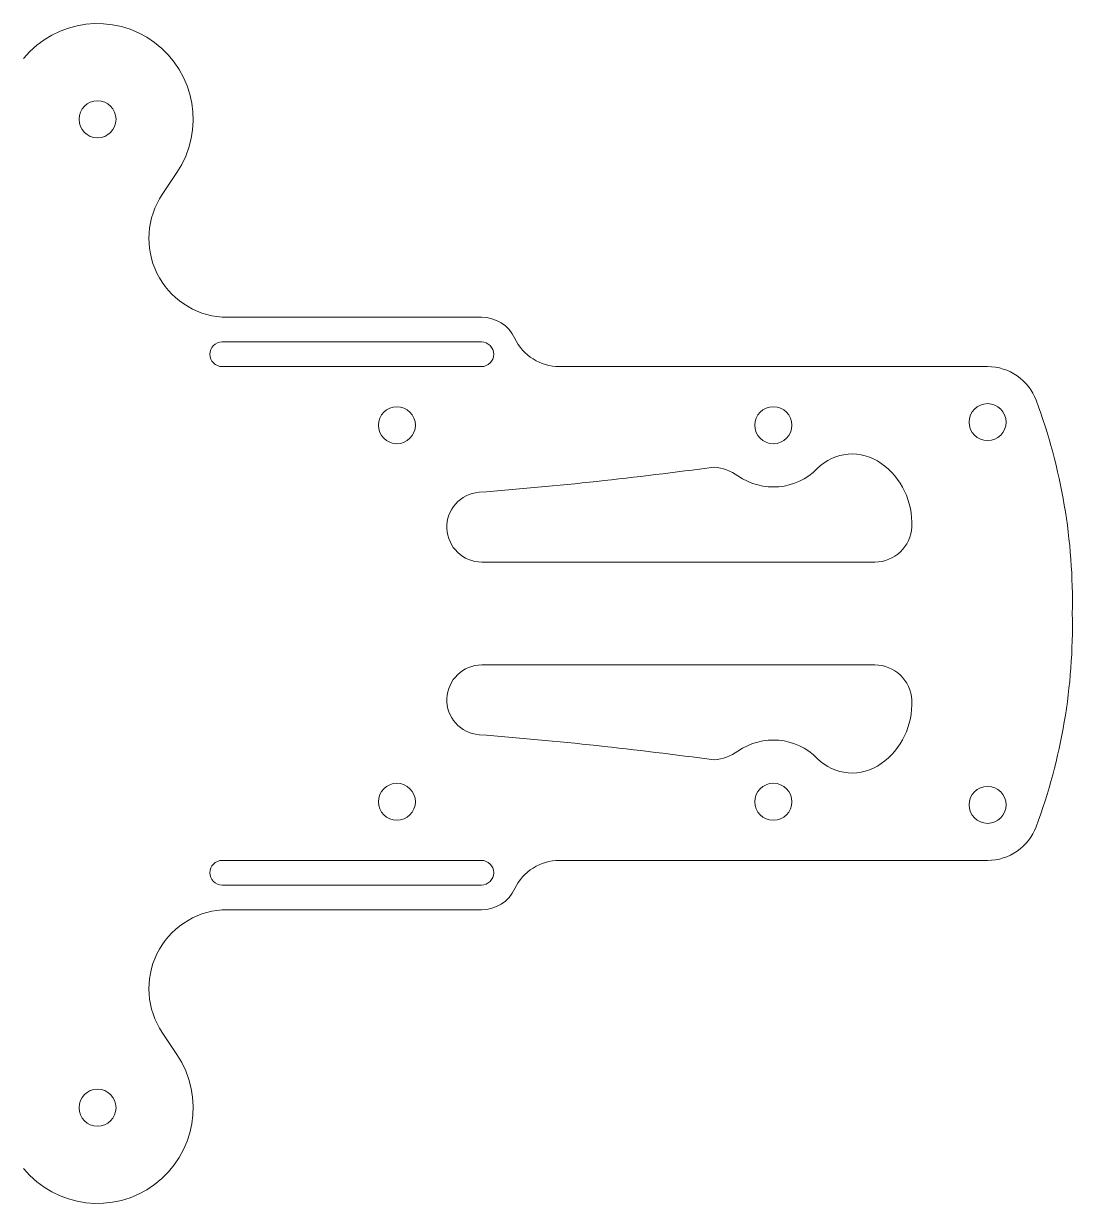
# Model space of a CAD drawing. Header units: millimetres. Extents: x -43 to 114, y -48 to 48.
# Drawn here: x 29.5 to 114.5, y -47.8 to 47.8 of the extents above; entities that cross this region are included whole.
import ezdxf

# ---------------------------------------------------------------- set-up
doc = ezdxf.new("R2010")
doc.units = ezdxf.units.MM
doc.layers.add('1', color=7, linetype='Continuous', true_color=0xffffff)

msp = doc.modelspace()

# ---------------------------------------------------------------- linework, layer by layer
at = {"layer": '1', "color": 3, "linetype": 'Continuous', "lineweight": 18}
for p, q in [((40.74264, 33.944753), (41.93174, 35.719556)), ((66.596686, 24), (45.596686, 24)), ((66.596686, 22), (45.596686, 22)), ((45.596686, 20), (66.596686, 20)), ((107.612588, 20), (72.921241, 20)), ((98.473924, 4.165983), (66.629579, 4.165983)), ((98.473924, -4.165983), (66.629579, -4.165983)), ((45.596686, -20), (66.596686, -20)), ((72.921241, -20), (107.612588, -20)), ((66.596686, -22), (45.596686, -22)), ((45.596686, -24), (66.596686, -24)), ((41.93174, -35.719556), (40.74264, -33.944753)), ((41.93174, -35.719556), (40.74264, -33.944753))]:
    msp.add_line(p, q, dxfattribs=at)
for centre in [(35.493242, 40.033284), (59.75, 15.25), (90.25, 15.25), (107.612588, 15.5), (59.75, -15.25), (90.25, -15.25), (107.612588, -15.5), (35.493242, -40.033284)]:
    msp.add_circle(centre, 1.5, dxfattribs=at)
for centre, radius, start, end in [((35.493242, 40.033284), 7.75, 326.178316, 140.623656), ((46.059156, 30.382742), 6.399474, 146.178316, 265.855804), ((66.596686, 21), 3, 25.376934, 90), ((45.596686, 21), 1, 90, 270), ((66.596686, 21), 1, 270, 90), ((72.921241, 24), 4, 205.376934, 270), ((107.612588, 15.804), 4.196, 20.412903, 90), ((67.843398, 0.972765), 46.640716, 358.804921, 20.448606), ((96.649768, 8.922049), 4, 54.099097, 135.323292), ((40.500627, 341.291227), 332.483703, 274.469234, 277.769151), ((85.091172, 7.87528), 4, 55.026106, 84.903907), ((90.25, 15.25), 5, 235.026106, 315.323292), ((95.476998, 7.301984), 6, 357.40171, 54.099097), ((66.629579, 6.996545), 2.830562, 94.469234, 270), ((98.473924, 7.165983), 3, 269.999997, 357.401729), ((67.843398, -0.972765), 46.640716, 339.551394, 1.195079), ((66.629579, -6.996545), 2.830562, 90, 265.530766), ((98.473924, -7.165983), 3, 2.598271, 90.000003), ((95.476998, -7.301984), 6, 305.900903, 2.59829), ((40.500627, -341.291227), 332.483703, 82.230849, 85.530766), ((90.25, -15.25), 5, 44.676708, 124.973894), ((85.091172, -7.87528), 4, 275.096093, 304.973894), ((96.649768, -8.922049), 4, 224.676708, 305.900903), ((107.612588, -15.804), 4.196, 270, 339.587097), ((45.596686, -21), 1, 90, 270), ((66.596686, -21), 1, 270, 90), ((72.921241, -24), 4, 90, 154.623066), ((66.596686, -21), 3, 270, 334.623066), ((46.059156, -30.382742), 6.399474, 94.144196, 213.821684), ((35.493242, -40.033284), 7.75, 219.376344, 33.821684), ((35.493242, -40.033284), 7.75, 219.376344, 33.821684)]:
    msp.add_arc(centre, radius, start, end, dxfattribs=at)

doc.saveas('drawing.dxf')
